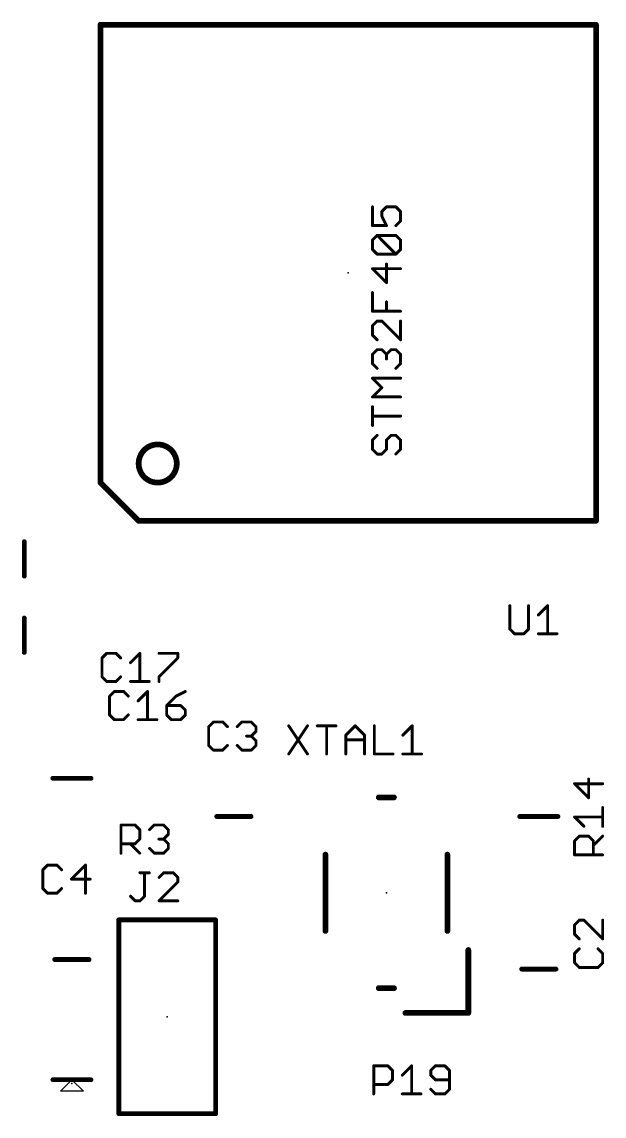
# Model space of a CAD drawing. Extents: x -0.01 to 3.1, y -0.02 to 3.54.
# Drawn here: x 0.785 to 1.386, y 1.718 to 2.847 of the extents above; entities that cross this region are included whole.
import ezdxf

# ---------------------------------------------------------------- set-up
doc = ezdxf.new("R2010")
doc.units = 0
for name, color, linetype in [('21', 253, 'CONTINUOUS'), ('23', 7, 'CONTINUOUS'), ('25', 253, 'CONTINUOUS')]:
    doc.layers.add(name, color=color, linetype=linetype)

msp = doc.modelspace()

# ---------------------------------------------------------------- linework, layer by layer
at = {"layer": '21'}
for p, q in [((0.824803, 1.744094), (0.836614, 1.755906)), ((0.836614, 1.755906), (0.848425, 1.744094)), ((0.848425, 1.744094), (0.824803, 1.744094))]:
    msp.add_line(p, q, dxfattribs=at)
for points, const_width in [([(0.866142, 2.844488), (1.377953, 2.844488)], 0.005906), ([(0.866142, 2.372047), (0.866142, 2.844488)], 0.005906), ([(1.377953, 2.844488), (1.377953, 2.332677)], 0.005906), ([(0.905512, 2.332677), (0.866142, 2.372047)], 0.005906), ([(1.377953, 2.332677), (0.905512, 2.332677)], 0.005906), ([(0.787402, 2.275591), (0.787402, 2.311024)], 0.005), ([(0.787402, 2.19685), (0.787402, 2.232283)], 0.005), ([(0.816929, 2.066929), (0.856299, 2.066929)], 0.005), ([(1.169291, 2.047244), (1.153543, 2.047244)], 0.005906), ([(1.021654, 2.027559), (0.98622, 2.027559)], 0.005), ([(1.338583, 2.027559), (1.299213, 2.027559)], 0.005), ([(1.098425, 1.909449), (1.098425, 1.988189)], 0.005906), ([(1.224409, 1.909449), (1.224409, 1.988189)], 0.005906), ([(0.885039, 1.920866), (0.985039, 1.920866)], 0.005), ([(0.885039, 1.720866), (0.885039, 1.920866)], 0.005), ([(0.985039, 1.920866), (0.985039, 1.720866)], 0.005), ([(1.246063, 1.824803), (1.246063, 1.889764)], 0.005906), ([(0.854331, 1.879921), (0.818898, 1.879921)], 0.005), ([(1.336614, 1.870079), (1.301181, 1.870079)], 0.005), ([(1.169291, 1.850394), (1.153543, 1.850394)], 0.005906), ([(1.181102, 1.824803), (1.246063, 1.824803)], 0.005906), ([(0.836614, 1.755906), (0.816929, 1.755906)], 0.004921), ([(0.856299, 1.755906), (0.836614, 1.755906)], 0.004921), ([(0.985039, 1.720866), (0.885039, 1.720866)], 0.005)]:
    msp.add_lwpolyline(points, dxfattribs=dict(at, const_width=const_width))
for points, const_width in [([(0.866142, 2.845965, 1), (0.866142, 2.843012)], 0.002953), ([(0.867618, 2.844488, 1), (0.864665, 2.844488)], 0.002953), ([(1.379429, 2.844488, 1), (1.376476, 2.844488)], 0.002953), ([(1.377953, 2.843012, 1), (1.377953, 2.845965)], 0.002953), ([(0.925197, 2.372047, 1), (0.925197, 2.411417, 1), (0.925197, 2.372047)], 0.005906), ([(0.867186, 2.373091, 1), (0.865098, 2.371003)], 0.002953), ([(0.864665, 2.372047, 1), (0.867618, 2.372047)], 0.002953), ([(0.905512, 2.334154, 1), (0.905512, 2.331201)], 0.002953), ([(0.904468, 2.331633, 1), (0.906556, 2.333721)], 0.002953), ([(1.376476, 2.332677, 1), (1.379429, 2.332677)], 0.002953), ([(1.377953, 2.331201, 1), (1.377953, 2.334154)], 0.002953), ([(0.788652, 2.311024, 1), (0.786152, 2.311024)], 0.0025), ([(0.786152, 2.275591, 1), (0.788652, 2.275591)], 0.0025), ([(0.788652, 2.232283, 1), (0.786152, 2.232283)], 0.0025), ([(0.786152, 2.19685, 1), (0.788652, 2.19685)], 0.0025), ([(0.816929, 2.068179, 1), (0.816929, 2.065679)], 0.0025), ([(0.856299, 2.065679, 1), (0.856299, 2.068179)], 0.0025), ([(1.153543, 2.04872, 1), (1.153543, 2.045768)], 0.002953), ([(1.169291, 2.045768, 1), (1.169291, 2.04872)], 0.002953), ([(0.98622, 2.028809, 1), (0.98622, 2.026309)], 0.0025), ([(1.021654, 2.026309, 1), (1.021654, 2.028809)], 0.0025), ([(1.299213, 2.028809, 1), (1.299213, 2.026309)], 0.0025), ([(1.338583, 2.026309, 1), (1.338583, 2.028809)], 0.0025), ([(1.099902, 1.988189, 1), (1.096949, 1.988189)], 0.002953), ([(1.225886, 1.988189, 1), (1.222933, 1.988189)], 0.002953), ([(0.885039, 1.922116, 1), (0.885039, 1.919616)], 0.0025), ([(0.886289, 1.920866, 1), (0.883789, 1.920866)], 0.0025), ([(0.986289, 1.920866, 1), (0.983789, 1.920866)], 0.0025), ([(0.985039, 1.919616, 1), (0.985039, 1.922116)], 0.0025), ([(1.096949, 1.909449, 1), (1.099902, 1.909449)], 0.002953), ([(1.222933, 1.909449, 1), (1.225886, 1.909449)], 0.002953), ([(1.247539, 1.889764, 1), (1.244587, 1.889764)], 0.002953), ([(0.818898, 1.881171, 1), (0.818898, 1.878671)], 0.0025), ([(0.854331, 1.878671, 1), (0.854331, 1.881171)], 0.0025), ([(1.301181, 1.871329, 1), (1.301181, 1.868829)], 0.0025), ([(1.336614, 1.868829, 1), (1.336614, 1.871329)], 0.0025), ([(1.153543, 1.85187, 1), (1.153543, 1.848917)], 0.002953), ([(1.169291, 1.848917, 1), (1.169291, 1.85187)], 0.002953), ([(1.181102, 1.82628, 1), (1.181102, 1.823327)], 0.002953), ([(1.244587, 1.824803, 1), (1.247539, 1.824803)], 0.002953), ([(1.246063, 1.823327, 1), (1.246063, 1.82628)], 0.002953), ([(0.816929, 1.757136, 1), (0.816929, 1.754675)], 0.002461), ([(0.836614, 1.757136, 1), (0.836614, 1.754675)], 0.002461), ([(0.836614, 1.754675, 1), (0.836614, 1.757136)], 0.002461), ([(0.856299, 1.754675, 1), (0.856299, 1.757136)], 0.002461), ([(0.885039, 1.722116, 1), (0.885039, 1.719616)], 0.0025), ([(0.883789, 1.720866, 1), (0.886289, 1.720866)], 0.0025), ([(0.983789, 1.720866, 1), (0.986289, 1.720866)], 0.0025), ([(0.985039, 1.719616, 1), (0.985039, 1.722116)], 0.0025)]:
    msp.add_lwpolyline(points, format="xyb", dxfattribs=dict(at, const_width=const_width))
at = {"layer": '23'}
for p in [(1.122047, 2.588583), (0.787402, 2.293307), (0.787402, 2.214567), (0.836614, 2.066929), (1.003937, 2.027559), (1.318898, 2.027559), (1.161417, 1.948819), (0.836614, 1.879921), (1.318898, 1.870079), (0.935039, 1.820866), (0.836614, 1.751969)]:
    msp.add_point(p, dxfattribs=at)
at = {"layer": '25', "const_width": 0.003}
for points in [[(1.147034, 2.656571), (1.147034, 2.637221)], [(1.156709, 2.651734), (1.161547, 2.656571)], [(1.161547, 2.656571), (1.171222, 2.656571)], [(1.171222, 2.656571), (1.176059, 2.651734)], [(1.156709, 2.646896), (1.156709, 2.651734)], [(1.161547, 2.637221), (1.156709, 2.646896)], [(1.176059, 2.642059), (1.171222, 2.637221)], [(1.176059, 2.651734), (1.176059, 2.642059)], [(1.147034, 2.637221), (1.161547, 2.637221)], [(1.147034, 2.622269), (1.151872, 2.627106)], [(1.147034, 2.612594), (1.147034, 2.622269)], [(1.151872, 2.627106), (1.171222, 2.627106)], [(1.171222, 2.607756), (1.151872, 2.627106)], [(1.171222, 2.627106), (1.176059, 2.622269)], [(1.176059, 2.622269), (1.176059, 2.612594)], [(1.151872, 2.607756), (1.147034, 2.612594)], [(1.171222, 2.607756), (1.151872, 2.607756)], [(1.176059, 2.612594), (1.171222, 2.607756)], [(1.161547, 2.578291), (1.161547, 2.597641)], [(1.176059, 2.592803), (1.147034, 2.592803)], [(1.147034, 2.592803), (1.161547, 2.578291)], [(1.147034, 2.548826), (1.147034, 2.568176)], [(1.161547, 2.548826), (1.161547, 2.558501)], [(1.176059, 2.548826), (1.147034, 2.548826)], [(1.151872, 2.538711), (1.147034, 2.533873)], [(1.147034, 2.533873), (1.147034, 2.524198)], [(1.156709, 2.538711), (1.151872, 2.538711)], [(1.176059, 2.519361), (1.156709, 2.538711)], [(1.176059, 2.538711), (1.176059, 2.519361)], [(1.147034, 2.524198), (1.151872, 2.519361)], [(1.147034, 2.504408), (1.151872, 2.509245)], [(1.151872, 2.509245), (1.156709, 2.509245)], [(1.156709, 2.509245), (1.161547, 2.504408)], [(1.161547, 2.504408), (1.166384, 2.509245)], [(1.166384, 2.509245), (1.171222, 2.509245)], [(1.171222, 2.509245), (1.176059, 2.504408)], [(1.147034, 2.494733), (1.147034, 2.504408)], [(1.151872, 2.489896), (1.147034, 2.494733)], [(1.161547, 2.504408), (1.161547, 2.49957)], [(1.176059, 2.494733), (1.171222, 2.489896)], [(1.176059, 2.504408), (1.176059, 2.494733)], [(1.156709, 2.470105), (1.147034, 2.47978)], [(1.147034, 2.47978), (1.176059, 2.47978)], [(1.147034, 2.46043), (1.156709, 2.470105)], [(1.176059, 2.46043), (1.147034, 2.46043)], [(1.147034, 2.430965), (1.147034, 2.450315)], [(1.176059, 2.44064), (1.147034, 2.44064)], [(1.151872, 2.42085), (1.147034, 2.416012)], [(1.147034, 2.416012), (1.147034, 2.406337)], [(1.161547, 2.416012), (1.166384, 2.42085)], [(1.161547, 2.406337), (1.161547, 2.416012)], [(1.166384, 2.42085), (1.171222, 2.42085)], [(1.171222, 2.42085), (1.176059, 2.416012)], [(1.176059, 2.416012), (1.176059, 2.406337)], [(1.147034, 2.406337), (1.151872, 2.4015)], [(1.156709, 2.4015), (1.161547, 2.406337)], [(1.176059, 2.406337), (1.171222, 2.4015)], [(1.151872, 2.4015), (1.156709, 2.4015)], [(1.288902, 2.245092), (1.288902, 2.220904)], [(1.308251, 2.220904), (1.308251, 2.245092)], [(1.318367, 2.235417), (1.328042, 2.245092)], [(1.328042, 2.245092), (1.328042, 2.216067)], [(1.288902, 2.220904), (1.293739, 2.216067)], [(1.293739, 2.216067), (1.303414, 2.216067)], [(1.303414, 2.216067), (1.308251, 2.220904)], [(1.318367, 2.216067), (1.337717, 2.216067)], [(0.872479, 2.195879), (0.867642, 2.191042)], [(0.867642, 2.191042), (0.867642, 2.171692)], [(0.882154, 2.195879), (0.872479, 2.195879)], [(0.886992, 2.191042), (0.882154, 2.195879)], [(0.897107, 2.186204), (0.906782, 2.195879)], [(0.906782, 2.195879), (0.906782, 2.166854)], [(0.926572, 2.195879), (0.945922, 2.195879)], [(0.945922, 2.191042), (0.926572, 2.171692)], [(0.945922, 2.195879), (0.945922, 2.191042)], [(0.867642, 2.171692), (0.872479, 2.166854)], [(0.872479, 2.166854), (0.882154, 2.166854)], [(0.882154, 2.166854), (0.886992, 2.171692)], [(0.897107, 2.166854), (0.916457, 2.166854)], [(0.926572, 2.171692), (0.926572, 2.166854)], [(0.880353, 2.156509), (0.875516, 2.151672)], [(0.890028, 2.156509), (0.880353, 2.156509)], [(0.894866, 2.151672), (0.890028, 2.156509)], [(0.904981, 2.146834), (0.914656, 2.156509)], [(0.914656, 2.156509), (0.914656, 2.127484)], [(0.953796, 2.156509), (0.944121, 2.151672)], [(0.875516, 2.151672), (0.875516, 2.132322)], [(0.944121, 2.151672), (0.934446, 2.141997)], [(0.934446, 2.141997), (0.934446, 2.132322)], [(0.948958, 2.141997), (0.934446, 2.141997)], [(0.953796, 2.137159), (0.948958, 2.141997)], [(0.953796, 2.132322), (0.953796, 2.137159)], [(0.875516, 2.132322), (0.880353, 2.127484)], [(0.880353, 2.127484), (0.890028, 2.127484)], [(0.890028, 2.127484), (0.894866, 2.132322)], [(0.904981, 2.127484), (0.924331, 2.127484)], [(0.934446, 2.132322), (0.939283, 2.127484)], [(0.939283, 2.127484), (0.948958, 2.127484)], [(0.948958, 2.127484), (0.953796, 2.132322)], [(0.982715, 2.125013), (0.977878, 2.120175)], [(0.99239, 2.125013), (0.982715, 2.125013)], [(0.997228, 2.120175), (0.99239, 2.125013)], [(1.007343, 2.120175), (1.01218, 2.125013)], [(1.01218, 2.125013), (1.021855, 2.125013)], [(1.021855, 2.125013), (1.026693, 2.120175)], [(0.977878, 2.120175), (0.977878, 2.100826)], [(1.021855, 2.1105), (1.017018, 2.1105)], [(1.026693, 2.115338), (1.021855, 2.1105)], [(1.021855, 2.1105), (1.026693, 2.105663)], [(1.026693, 2.120175), (1.026693, 2.115338)], [(1.060555, 2.121076), (1.079905, 2.092051)], [(1.079905, 2.121076), (1.060555, 2.092051)], [(1.09002, 2.121076), (1.10937, 2.121076)], [(1.099695, 2.092051), (1.099695, 2.121076)], [(1.119485, 2.111401), (1.12916, 2.121076)], [(1.119485, 2.092051), (1.119485, 2.111401)], [(1.12916, 2.121076), (1.138835, 2.111401)], [(1.138835, 2.111401), (1.138835, 2.092051)], [(1.148951, 2.121076), (1.148951, 2.092051)], [(1.178416, 2.111401), (1.188091, 2.121076)], [(1.188091, 2.121076), (1.188091, 2.092051)], [(0.977878, 2.100826), (0.982715, 2.095988)], [(0.99239, 2.095988), (0.997228, 2.100826)], [(1.01218, 2.095988), (1.007343, 2.100826)], [(1.026693, 2.100826), (1.021855, 2.095988)], [(1.026693, 2.105663), (1.026693, 2.100826)], [(1.119485, 2.106563), (1.138835, 2.106563)], [(0.982715, 2.095988), (0.99239, 2.095988)], [(1.021855, 2.095988), (1.01218, 2.095988)], [(1.148951, 2.092051), (1.1683, 2.092051)], [(1.178416, 2.092051), (1.197766, 2.092051)], [(1.370318, 2.046838), (1.370318, 2.066188)], [(1.384831, 2.06135), (1.355806, 2.06135)], [(1.355806, 2.06135), (1.370318, 2.046838)], [(1.384831, 2.017373), (1.384831, 2.036723)], [(1.365481, 2.017373), (1.355806, 2.027048)], [(1.355806, 2.027048), (1.384831, 2.027048)], [(0.887327, 1.989689), (0.887327, 2.018714)], [(0.887327, 2.018714), (0.901839, 2.018714)], [(0.901839, 2.018714), (0.906677, 2.013876)], [(0.906677, 2.013876), (0.906677, 2.004201)], [(0.916792, 2.013876), (0.921629, 2.018714)], [(0.921629, 2.018714), (0.931304, 2.018714)], [(0.931304, 2.018714), (0.936142, 2.013876)], [(0.936142, 2.009039), (0.931304, 2.004201)], [(0.936142, 2.013876), (0.936142, 2.009039)], [(0.901839, 1.999364), (0.887327, 1.999364)], [(0.897002, 1.999364), (0.906677, 1.989689)], [(0.906677, 2.004201), (0.901839, 1.999364)], [(0.931304, 2.004201), (0.926467, 2.004201)], [(0.931304, 2.004201), (0.936142, 1.999364)], [(0.936142, 1.999364), (0.936142, 1.994526)], [(1.355806, 2.00242), (1.360643, 2.007257)], [(1.355806, 1.987908), (1.355806, 2.00242)], [(1.360643, 2.007257), (1.370318, 2.007257)], [(1.370318, 2.007257), (1.375156, 2.00242)], [(1.375156, 1.997582), (1.384831, 2.007257)], [(1.375156, 2.00242), (1.375156, 1.987908)], [(0.921629, 1.989689), (0.916792, 1.994526)], [(0.931304, 1.989689), (0.921629, 1.989689)], [(0.936142, 1.994526), (0.931304, 1.989689)], [(1.384831, 1.987908), (1.355806, 1.987908)], [(0.811455, 1.977375), (0.806618, 1.972538)], [(0.82113, 1.977375), (0.811455, 1.977375)], [(0.825968, 1.972538), (0.82113, 1.977375)], [(0.850596, 1.977375), (0.836083, 1.962863)], [(0.850596, 1.94835), (0.850596, 1.977375)], [(0.806618, 1.972538), (0.806618, 1.953188)], [(0.906844, 1.969501), (0.916519, 1.969501)], [(0.911682, 1.945314), (0.911682, 1.969501)], [(0.931472, 1.969501), (0.926634, 1.964664)], [(0.941147, 1.969501), (0.931472, 1.969501)], [(0.945984, 1.964664), (0.941147, 1.969501)], [(0.945984, 1.959826), (0.945984, 1.964664)], [(0.806618, 1.953188), (0.811455, 1.94835)], [(0.82113, 1.94835), (0.825968, 1.953188)], [(0.836083, 1.962863), (0.855433, 1.962863)], [(0.926634, 1.940476), (0.945984, 1.959826)], [(0.811455, 1.94835), (0.82113, 1.94835)], [(0.897169, 1.945314), (0.902007, 1.940476)], [(0.906844, 1.940476), (0.911682, 1.945314)], [(0.902007, 1.940476), (0.906844, 1.940476)], [(0.945984, 1.940476), (0.926634, 1.940476)], [(1.360643, 1.920518), (1.355806, 1.915681)], [(1.365481, 1.920518), (1.360643, 1.920518)], [(1.384831, 1.901169), (1.365481, 1.920518)], [(1.384831, 1.920518), (1.384831, 1.901169)], [(1.355806, 1.915681), (1.355806, 1.906006)], [(1.355806, 1.906006), (1.360643, 1.901169)], [(1.360643, 1.891053), (1.355806, 1.886216)], [(1.355806, 1.886216), (1.355806, 1.876541)], [(1.384831, 1.886216), (1.379993, 1.891053)], [(1.384831, 1.876541), (1.384831, 1.886216)], [(1.355806, 1.876541), (1.360643, 1.871703)], [(1.379993, 1.871703), (1.384831, 1.876541)], [(1.360643, 1.871703), (1.379993, 1.871703)], [(1.14835, 1.741264), (1.14835, 1.770289)], [(1.14835, 1.770289), (1.162863, 1.770289)], [(1.162863, 1.770289), (1.1677, 1.765451)], [(1.1677, 1.765451), (1.1677, 1.755776)], [(1.177816, 1.760614), (1.18749, 1.770289)], [(1.18749, 1.770289), (1.18749, 1.741264)], [(1.212118, 1.770289), (1.207281, 1.765451)], [(1.207281, 1.765451), (1.207281, 1.760614)], [(1.207281, 1.760614), (1.212118, 1.755776)], [(1.221793, 1.770289), (1.212118, 1.770289)], [(1.226631, 1.765451), (1.221793, 1.770289)], [(1.226631, 1.746101), (1.226631, 1.765451)], [(1.162863, 1.750939), (1.14835, 1.750939)], [(1.1677, 1.755776), (1.162863, 1.750939)], [(1.212118, 1.755776), (1.226631, 1.755776)], [(1.177816, 1.741264), (1.197165, 1.741264)], [(1.207281, 1.746101), (1.212118, 1.741264)], [(1.212118, 1.741264), (1.221793, 1.741264)], [(1.221793, 1.741264), (1.226631, 1.746101)]]:
    msp.add_lwpolyline(points, dxfattribs=at)
at = {"layer": '25', "const_width": 0.0015}
for points in [[(1.147784, 2.656571, 1), (1.146284, 2.656571)], [(1.161547, 2.657321, 1), (1.161547, 2.655821)], [(1.162077, 2.656041, 1), (1.161016, 2.657102)], [(1.171752, 2.657102, 1), (1.170691, 2.656041)], [(1.171222, 2.655821, 1), (1.171222, 2.657321)], [(1.157459, 2.651734, 1), (1.155959, 2.651734)], [(1.156179, 2.652264, 1), (1.15724, 2.651203)], [(1.15738, 2.647232, 1), (1.156038, 2.646561)], [(1.155959, 2.646896, 1), (1.157459, 2.646896)], [(1.176809, 2.651734, 1), (1.175309, 2.651734)], [(1.175309, 2.642059, 1), (1.176809, 2.642059)], [(1.175529, 2.651203, 1), (1.176589, 2.652264)], [(1.176589, 2.641528, 1), (1.175529, 2.642589)], [(1.147034, 2.637971, 1), (1.147034, 2.636471)], [(1.146284, 2.637221, 1), (1.147784, 2.637221)], [(1.160876, 2.636886, 1), (1.162218, 2.637557)], [(1.161547, 2.636471, 1), (1.161547, 2.637971)], [(1.170691, 2.637752, 1), (1.171752, 2.636691)], [(1.147784, 2.622269, 1), (1.146284, 2.622269)], [(1.146504, 2.622799, 1), (1.147565, 2.621738)], [(1.151872, 2.627856, 1), (1.151872, 2.626356)], [(1.152402, 2.627636, 1), (1.151341, 2.626576)], [(1.152402, 2.626576, 1), (1.151341, 2.627636)], [(1.171752, 2.627636, 1), (1.170691, 2.626576)], [(1.171222, 2.626356, 1), (1.171222, 2.627856)], [(1.176809, 2.622269, 1), (1.175309, 2.622269)], [(1.175529, 2.621738, 1), (1.176589, 2.622799)], [(1.147565, 2.613124, 1), (1.146504, 2.612063)], [(1.146284, 2.612594, 1), (1.147784, 2.612594)], [(1.151872, 2.608506, 1), (1.151872, 2.607006)], [(1.151341, 2.607226, 1), (1.152402, 2.608287)], [(1.170691, 2.608287, 1), (1.171752, 2.607226)], [(1.170691, 2.607226, 1), (1.171752, 2.608287)], [(1.171222, 2.607006, 1), (1.171222, 2.608506)], [(1.175309, 2.612594, 1), (1.176809, 2.612594)], [(1.176589, 2.612063, 1), (1.175529, 2.613124)], [(1.162297, 2.597641, 1), (1.160797, 2.597641)], [(1.147565, 2.593334, 1), (1.146504, 2.592273)], [(1.147034, 2.593553, 1), (1.147034, 2.592053)], [(1.176059, 2.592053, 1), (1.176059, 2.593553)], [(1.160797, 2.578291, 1), (1.162297, 2.578291)], [(1.161016, 2.577761, 1), (1.162077, 2.578821)], [(1.147784, 2.568176, 1), (1.146284, 2.568176)], [(1.162297, 2.558501, 1), (1.160797, 2.558501)], [(1.147034, 2.549576, 1), (1.147034, 2.548076)], [(1.146284, 2.548826, 1), (1.147784, 2.548826)], [(1.160797, 2.548826, 1), (1.162297, 2.548826)], [(1.176059, 2.548076, 1), (1.176059, 2.549576)], [(1.147784, 2.533873, 1), (1.146284, 2.533873)], [(1.146504, 2.534403, 1), (1.147565, 2.533343)], [(1.151872, 2.539461, 1), (1.151872, 2.537961)], [(1.152402, 2.53818, 1), (1.151341, 2.539241)], [(1.15724, 2.539241, 1), (1.156179, 2.53818)], [(1.156709, 2.537961, 1), (1.156709, 2.539461)], [(1.176809, 2.538711, 1), (1.175309, 2.538711)], [(1.146284, 2.524198, 1), (1.147784, 2.524198)], [(1.147565, 2.524728, 1), (1.146504, 2.523668)], [(1.151341, 2.51883, 1), (1.152402, 2.519891)], [(1.175309, 2.519361, 1), (1.176809, 2.519361)], [(1.175529, 2.51883, 1), (1.176589, 2.519891)], [(1.151872, 2.509995, 1), (1.151872, 2.508495)], [(1.152402, 2.508715, 1), (1.151341, 2.509776)], [(1.15724, 2.509776, 1), (1.156179, 2.508715)], [(1.156709, 2.508495, 1), (1.156709, 2.509995)], [(1.166384, 2.509995, 1), (1.166384, 2.508495)], [(1.166915, 2.508715, 1), (1.165854, 2.509776)], [(1.171752, 2.509776, 1), (1.170691, 2.508715)], [(1.171222, 2.508495, 1), (1.171222, 2.509995)], [(1.147784, 2.504408, 1), (1.146284, 2.504408)], [(1.146284, 2.494733, 1), (1.147784, 2.494733)], [(1.146504, 2.504938, 1), (1.147565, 2.503878)], [(1.147565, 2.495263, 1), (1.146504, 2.494203)], [(1.162297, 2.504408, 1), (1.160797, 2.504408)], [(1.161016, 2.504938, 1), (1.162077, 2.503878)], [(1.160797, 2.49957, 1), (1.162297, 2.49957)], [(1.161016, 2.503878, 1), (1.162077, 2.504938)], [(1.176809, 2.504408, 1), (1.175309, 2.504408)], [(1.175309, 2.494733, 1), (1.176809, 2.494733)], [(1.175529, 2.503878, 1), (1.176589, 2.504938)], [(1.176589, 2.494203, 1), (1.175529, 2.495263)], [(1.151341, 2.489365, 1), (1.152402, 2.490426)], [(1.170691, 2.490426, 1), (1.171752, 2.489365)], [(1.147034, 2.48053, 1), (1.147034, 2.47903)], [(1.147565, 2.48031, 1), (1.146504, 2.47925)], [(1.176059, 2.47903, 1), (1.176059, 2.48053)], [(1.147034, 2.46118, 1), (1.147034, 2.45968)], [(1.146504, 2.460961, 1), (1.147565, 2.4599)], [(1.15724, 2.469575, 1), (1.156179, 2.470636)], [(1.156179, 2.469575, 1), (1.15724, 2.470636)], [(1.176059, 2.45968, 1), (1.176059, 2.46118)], [(1.147784, 2.450315, 1), (1.146284, 2.450315)], [(1.147034, 2.44139, 1), (1.147034, 2.43989)], [(1.176059, 2.43989, 1), (1.176059, 2.44139)], [(1.146284, 2.430965, 1), (1.147784, 2.430965)], [(1.147784, 2.416012, 1), (1.146284, 2.416012)], [(1.146504, 2.416543, 1), (1.147565, 2.415482)], [(1.152402, 2.420319, 1), (1.151341, 2.42138)], [(1.161016, 2.416543, 1), (1.162077, 2.415482)], [(1.162297, 2.416012, 1), (1.160797, 2.416012)], [(1.166384, 2.4216, 1), (1.166384, 2.4201)], [(1.166915, 2.420319, 1), (1.165854, 2.42138)], [(1.171752, 2.42138, 1), (1.170691, 2.420319)], [(1.171222, 2.4201, 1), (1.171222, 2.4216)], [(1.176809, 2.416012, 1), (1.175309, 2.416012)], [(1.175529, 2.415482, 1), (1.176589, 2.416543)], [(1.147565, 2.406868, 1), (1.146504, 2.405807)], [(1.146284, 2.406337, 1), (1.147784, 2.406337)], [(1.160797, 2.406337, 1), (1.162297, 2.406337)], [(1.162077, 2.405807, 1), (1.161016, 2.406868)], [(1.175309, 2.406337, 1), (1.176809, 2.406337)], [(1.176589, 2.405807, 1), (1.175529, 2.406868)], [(1.151872, 2.40225, 1), (1.151872, 2.40075)], [(1.151341, 2.40097, 1), (1.152402, 2.40203)], [(1.156179, 2.40203, 1), (1.15724, 2.40097)], [(1.156709, 2.40075, 1), (1.156709, 2.40225)], [(1.170691, 2.40203, 1), (1.171752, 2.40097)], [(1.289652, 2.245092, 1), (1.288152, 2.245092)], [(1.309001, 2.245092, 1), (1.307501, 2.245092)], [(1.317836, 2.235947, 1), (1.318897, 2.234886)], [(1.328792, 2.245092, 1), (1.327292, 2.245092)], [(1.328572, 2.244561, 1), (1.327511, 2.245622)], [(1.289432, 2.221435, 1), (1.288371, 2.220374)], [(1.288152, 2.220904, 1), (1.289652, 2.220904)], [(1.293739, 2.216817, 1), (1.293739, 2.215317)], [(1.293209, 2.215537, 1), (1.294269, 2.216597)], [(1.302884, 2.216597, 1), (1.303944, 2.215537)], [(1.303414, 2.215317, 1), (1.303414, 2.216817)], [(1.307501, 2.220904, 1), (1.309001, 2.220904)], [(1.308782, 2.220374, 1), (1.307721, 2.221435)], [(1.318367, 2.216817, 1), (1.318367, 2.215317)], [(1.327292, 2.216067, 1), (1.328792, 2.216067)], [(1.337717, 2.215317, 1), (1.337717, 2.216817)], [(0.867111, 2.191572, 1), (0.868172, 2.190511)], [(0.868392, 2.191042, 1), (0.866892, 2.191042)], [(0.872479, 2.196629, 1), (0.872479, 2.195129)], [(0.873009, 2.195349, 1), (0.871949, 2.196409)], [(0.882684, 2.196409, 1), (0.881624, 2.195349)], [(0.882154, 2.195129, 1), (0.882154, 2.196629)], [(0.886461, 2.190511, 1), (0.887522, 2.191572)], [(0.907532, 2.195879, 1), (0.906032, 2.195879)], [(0.907312, 2.195349, 1), (0.906251, 2.196409)], [(0.926572, 2.196629, 1), (0.926572, 2.195129)], [(0.946672, 2.195879, 1), (0.945172, 2.195879)], [(0.945172, 2.191042, 1), (0.946672, 2.191042)], [(0.946452, 2.190511, 1), (0.945392, 2.191572)], [(0.945922, 2.195129, 1), (0.945922, 2.196629)], [(0.896577, 2.186734, 1), (0.897637, 2.185674)], [(0.868172, 2.172222, 1), (0.867111, 2.171161)], [(0.866892, 2.171692, 1), (0.868392, 2.171692)], [(0.872479, 2.167604, 1), (0.872479, 2.166104)], [(0.871949, 2.166324, 1), (0.873009, 2.167385)], [(0.881624, 2.167385, 1), (0.882684, 2.166324)], [(0.882154, 2.166104, 1), (0.882154, 2.167604)], [(0.887522, 2.171161, 1), (0.886461, 2.172222)], [(0.897107, 2.167604, 1), (0.897107, 2.166104)], [(0.916457, 2.166104, 1), (0.916457, 2.167604)], [(0.927322, 2.171692, 1), (0.925822, 2.171692)], [(0.926042, 2.172222, 1), (0.927102, 2.171161)], [(0.880353, 2.157259, 1), (0.880353, 2.155759)], [(0.880883, 2.155979, 1), (0.879823, 2.157039)], [(0.890558, 2.157039, 1), (0.889498, 2.155979)], [(0.890028, 2.155759, 1), (0.890028, 2.157259)], [(0.906032, 2.166854, 1), (0.907532, 2.166854)], [(0.915406, 2.156509, 1), (0.913906, 2.156509)], [(0.915186, 2.155979, 1), (0.914125, 2.157039)], [(0.925822, 2.166854, 1), (0.927322, 2.166854)], [(0.954131, 2.155838, 1), (0.95346, 2.15718)], [(0.874985, 2.152202, 1), (0.876046, 2.151141)], [(0.876266, 2.151672, 1), (0.874766, 2.151672)], [(0.894335, 2.151141, 1), (0.895396, 2.152202)], [(0.904451, 2.147364, 1), (0.905511, 2.146304)], [(0.943786, 2.152342, 1), (0.944456, 2.151001)], [(0.944651, 2.151141, 1), (0.943591, 2.152202)], [(0.935196, 2.141997, 1), (0.933696, 2.141997)], [(0.934446, 2.142747, 1), (0.934446, 2.141247)], [(0.933916, 2.142527, 1), (0.934976, 2.141466)], [(0.949489, 2.142527, 1), (0.948428, 2.141466)], [(0.948958, 2.141247, 1), (0.948958, 2.142747)], [(0.954546, 2.137159, 1), (0.953046, 2.137159)], [(0.953266, 2.136629, 1), (0.954326, 2.137689)], [(0.876046, 2.132852, 1), (0.874985, 2.131791)], [(0.874766, 2.132322, 1), (0.876266, 2.132322)], [(0.880353, 2.128234, 1), (0.880353, 2.126734)], [(0.879823, 2.126954, 1), (0.880883, 2.128015)], [(0.889498, 2.128015, 1), (0.890558, 2.126954)], [(0.890028, 2.126734, 1), (0.890028, 2.128234)], [(0.895396, 2.131791, 1), (0.894335, 2.132852)], [(0.904981, 2.128234, 1), (0.904981, 2.126734)], [(0.913906, 2.127484, 1), (0.915406, 2.127484)], [(0.924331, 2.126734, 1), (0.924331, 2.128234)], [(0.934976, 2.132852, 1), (0.933916, 2.131791)], [(0.933696, 2.132322, 1), (0.935196, 2.132322)], [(0.939283, 2.128234, 1), (0.939283, 2.126734)], [(0.938753, 2.126954, 1), (0.939814, 2.128015)], [(0.948428, 2.128015, 1), (0.949489, 2.126954)], [(0.948958, 2.126734, 1), (0.948958, 2.128234)], [(0.953046, 2.132322, 1), (0.954546, 2.132322)], [(0.954326, 2.131791, 1), (0.953266, 2.132852)], [(0.982715, 2.125763, 1), (0.982715, 2.124263)], [(0.983246, 2.124483, 1), (0.982185, 2.125543)], [(0.992921, 2.125543, 1), (0.99186, 2.124483)], [(0.99239, 2.124263, 1), (0.99239, 2.125763)], [(1.01218, 2.125763, 1), (1.01218, 2.124263)], [(1.012711, 2.124483, 1), (1.01165, 2.125543)], [(1.022386, 2.125543, 1), (1.021325, 2.124483)], [(1.021855, 2.124263, 1), (1.021855, 2.125763)], [(0.978628, 2.120175, 1), (0.977128, 2.120175)], [(0.977348, 2.120706, 1), (0.978408, 2.119645)], [(0.996697, 2.119645, 1), (0.997758, 2.120706)], [(1.006813, 2.120706, 1), (1.007873, 2.119645)], [(1.017018, 2.11125, 1), (1.017018, 2.10975)], [(1.022386, 2.111031, 1), (1.021325, 2.10997)], [(1.021325, 2.111031, 1), (1.022386, 2.10997)], [(1.021855, 2.10975, 1), (1.021855, 2.11125)], [(1.027443, 2.120175, 1), (1.025943, 2.120175)], [(1.025943, 2.115338, 1), (1.027443, 2.115338)], [(1.026163, 2.119645, 1), (1.027223, 2.120706)], [(1.027223, 2.114808, 1), (1.026163, 2.115868)], [(1.061179, 2.121492, 1), (1.059931, 2.12066)], [(1.080529, 2.12066, 1), (1.079281, 2.121492)], [(1.09002, 2.121826, 1), (1.09002, 2.120326)], [(1.100445, 2.121076, 1), (1.098945, 2.121076)], [(1.10937, 2.120326, 1), (1.10937, 2.121826)], [(1.120235, 2.111401, 1), (1.118735, 2.111401)], [(1.118955, 2.111931, 1), (1.120016, 2.110871)], [(1.129691, 2.121606, 1), (1.12863, 2.120546)], [(1.129691, 2.120546, 1), (1.12863, 2.121606)], [(1.139585, 2.111401, 1), (1.138085, 2.111401)], [(1.138305, 2.110871, 1), (1.139366, 2.111931)], [(1.149701, 2.121076, 1), (1.148201, 2.121076)], [(1.177886, 2.111931, 1), (1.178946, 2.110871)], [(1.188841, 2.121076, 1), (1.187341, 2.121076)], [(1.188621, 2.120546, 1), (1.18756, 2.121606)], [(0.978408, 2.101356, 1), (0.977348, 2.100295)], [(0.977128, 2.100826, 1), (0.978628, 2.100826)], [(0.997758, 2.100295, 1), (0.996697, 2.101356)], [(1.007873, 2.101356, 1), (1.006813, 2.100295)], [(1.027443, 2.105663, 1), (1.025943, 2.105663)], [(1.025943, 2.100826, 1), (1.027443, 2.100826)], [(1.026163, 2.105133, 1), (1.027223, 2.106193)], [(1.027223, 2.100295, 1), (1.026163, 2.101356)], [(1.119485, 2.107313, 1), (1.119485, 2.105813)], [(1.138835, 2.105813, 1), (1.138835, 2.107313)], [(0.982715, 2.096738, 1), (0.982715, 2.095238)], [(0.982185, 2.095458, 1), (0.983246, 2.096519)], [(0.99186, 2.096519, 1), (0.992921, 2.095458)], [(0.99239, 2.095238, 1), (0.99239, 2.096738)], [(1.01218, 2.096738, 1), (1.01218, 2.095238)], [(1.01165, 2.095458, 1), (1.012711, 2.096519)], [(1.021325, 2.096519, 1), (1.022386, 2.095458)], [(1.021855, 2.095238, 1), (1.021855, 2.096738)], [(1.059931, 2.092467, 1), (1.061179, 2.091635)], [(1.079281, 2.091635, 1), (1.080529, 2.092467)], [(1.098945, 2.092051, 1), (1.100445, 2.092051)], [(1.118735, 2.092051, 1), (1.120235, 2.092051)], [(1.138085, 2.092051, 1), (1.139585, 2.092051)], [(1.148951, 2.092801, 1), (1.148951, 2.091301)], [(1.148201, 2.092051, 1), (1.149701, 2.092051)], [(1.1683, 2.091301, 1), (1.1683, 2.092801)], [(1.178416, 2.092801, 1), (1.178416, 2.091301)], [(1.187341, 2.092051, 1), (1.188841, 2.092051)], [(1.197766, 2.091301, 1), (1.197766, 2.092801)], [(1.371068, 2.066188, 1), (1.369568, 2.066188)], [(1.355806, 2.0621, 1), (1.355806, 2.0606)], [(1.356336, 2.061881, 1), (1.355276, 2.06082)], [(1.384831, 2.0606, 1), (1.384831, 2.0621)], [(1.369568, 2.046838, 1), (1.371068, 2.046838)], [(1.369788, 2.046308, 1), (1.370849, 2.047368)], [(1.385581, 2.036723, 1), (1.384081, 2.036723)], [(1.355806, 2.027798, 1), (1.355806, 2.026298)], [(1.356336, 2.027578, 1), (1.355276, 2.026517)], [(1.384831, 2.026298, 1), (1.384831, 2.027798)], [(0.888077, 2.018714, 1), (0.886577, 2.018714)], [(0.887327, 2.019464, 1), (0.887327, 2.017964)], [(0.902369, 2.019244, 1), (0.901309, 2.018183)], [(0.901839, 2.017964, 1), (0.901839, 2.019464)], [(0.907427, 2.013876, 1), (0.905927, 2.013876)], [(0.906146, 2.013346, 1), (0.907207, 2.014407)], [(0.916262, 2.014407, 1), (0.917322, 2.013346)], [(0.921629, 2.019464, 1), (0.921629, 2.017964)], [(0.92216, 2.018183, 1), (0.921099, 2.019244)], [(0.931835, 2.019244, 1), (0.930774, 2.018183)], [(0.931304, 2.017964, 1), (0.931304, 2.019464)], [(0.936892, 2.013876, 1), (0.935392, 2.013876)], [(0.935392, 2.009039, 1), (0.936892, 2.009039)], [(0.935611, 2.013346, 1), (0.936672, 2.014407)], [(0.936672, 2.008508, 1), (0.935611, 2.009569)], [(1.364951, 2.016842, 1), (1.366011, 2.017903)], [(1.384081, 2.017373, 1), (1.385581, 2.017373)], [(0.887327, 2.000114, 1), (0.887327, 1.998614)], [(0.897532, 1.999894, 1), (0.896471, 1.998833)], [(0.901309, 1.999894, 1), (0.902369, 1.998833)], [(0.901839, 1.998614, 1), (0.901839, 2.000114)], [(0.905927, 2.004201, 1), (0.907427, 2.004201)], [(0.907207, 2.003671, 1), (0.906146, 2.004732)], [(0.926467, 2.004951, 1), (0.926467, 2.003451)], [(0.931835, 2.004732, 1), (0.930774, 2.003671)], [(0.930774, 2.004732, 1), (0.931835, 2.003671)], [(0.931304, 2.003451, 1), (0.931304, 2.004951)], [(0.936892, 1.999364, 1), (0.935392, 1.999364)], [(0.935611, 1.998833, 1), (0.936672, 1.999894)], [(1.356556, 2.00242, 1), (1.355056, 2.00242)], [(1.355276, 2.00295, 1), (1.356336, 2.00189)], [(1.360643, 2.008007, 1), (1.360643, 2.006507)], [(1.361174, 2.006727, 1), (1.360113, 2.007788)], [(1.370849, 2.007788, 1), (1.369788, 2.006727)], [(1.370318, 2.006507, 1), (1.370318, 2.008007)], [(1.375906, 2.00242, 1), (1.374406, 2.00242)], [(1.374626, 1.998113, 1), (1.375686, 1.997052)], [(1.374626, 2.00189, 1), (1.375686, 2.00295)], [(1.385361, 2.006727, 1), (1.3843, 2.007788)], [(0.886577, 1.989689, 1), (0.888077, 1.989689)], [(0.906146, 1.989159, 1), (0.907207, 1.990219)], [(0.917322, 1.995057, 1), (0.916262, 1.993996)], [(0.921629, 1.990439, 1), (0.921629, 1.988939)], [(0.921099, 1.989159, 1), (0.92216, 1.990219)], [(0.930774, 1.990219, 1), (0.931835, 1.989159)], [(0.931304, 1.988939, 1), (0.931304, 1.990439)], [(0.935392, 1.994526, 1), (0.936892, 1.994526)], [(0.936672, 1.993996, 1), (0.935611, 1.995057)], [(1.355806, 1.988658, 1), (1.355806, 1.987158)], [(1.355056, 1.987908, 1), (1.356556, 1.987908)], [(1.374406, 1.987908, 1), (1.375906, 1.987908)], [(1.384831, 1.987158, 1), (1.384831, 1.988658)], [(0.811455, 1.978125, 1), (0.811455, 1.976625)], [(0.811986, 1.976845, 1), (0.810925, 1.977905)], [(0.821661, 1.977905, 1), (0.8206, 1.976845)], [(0.82113, 1.976625, 1), (0.82113, 1.978125)], [(0.851346, 1.977375, 1), (0.849846, 1.977375)], [(0.851126, 1.976845, 1), (0.850065, 1.977905)], [(0.807368, 1.972538, 1), (0.805868, 1.972538)], [(0.806088, 1.973068, 1), (0.807148, 1.972007)], [(0.825438, 1.972007, 1), (0.826498, 1.973068)], [(0.906844, 1.970251, 1), (0.906844, 1.968751)], [(0.912432, 1.969501, 1), (0.910932, 1.969501)], [(0.916519, 1.968751, 1), (0.916519, 1.970251)], [(0.926104, 1.965194, 1), (0.927165, 1.964133)], [(0.931472, 1.970251, 1), (0.931472, 1.968751)], [(0.932002, 1.968971, 1), (0.930941, 1.970031)], [(0.941677, 1.970031, 1), (0.940616, 1.968971)], [(0.941147, 1.968751, 1), (0.941147, 1.970251)], [(0.946734, 1.964664, 1), (0.945234, 1.964664)], [(0.945454, 1.964133, 1), (0.946515, 1.965194)], [(0.807148, 1.953718, 1), (0.806088, 1.952657)], [(0.805868, 1.953188, 1), (0.807368, 1.953188)], [(0.826498, 1.952657, 1), (0.825438, 1.953718)], [(0.836083, 1.963613, 1), (0.836083, 1.962113)], [(0.835553, 1.963393, 1), (0.836614, 1.962332)], [(0.855433, 1.962113, 1), (0.855433, 1.963613)], [(0.945234, 1.959826, 1), (0.946734, 1.959826)], [(0.946515, 1.959296, 1), (0.945454, 1.960356)], [(0.811455, 1.9491, 1), (0.811455, 1.9476)], [(0.810925, 1.94782, 1), (0.811986, 1.948881)], [(0.8206, 1.948881, 1), (0.821661, 1.94782)], [(0.82113, 1.9476, 1), (0.82113, 1.9491)], [(0.849846, 1.94835, 1), (0.851346, 1.94835)], [(0.8977, 1.945844, 1), (0.896639, 1.944783)], [(0.910932, 1.945314, 1), (0.912432, 1.945314)], [(0.912212, 1.944783, 1), (0.911151, 1.945844)], [(0.902007, 1.941226, 1), (0.902007, 1.939726)], [(0.901476, 1.939946, 1), (0.902537, 1.941007)], [(0.906314, 1.941007, 1), (0.907374, 1.939946)], [(0.906844, 1.939726, 1), (0.906844, 1.941226)], [(0.926634, 1.941226, 1), (0.926634, 1.939726)], [(0.926104, 1.941007, 1), (0.927165, 1.939946)], [(0.945984, 1.939726, 1), (0.945984, 1.941226)], [(1.360643, 1.921268, 1), (1.360643, 1.919768)], [(1.361174, 1.919988, 1), (1.360113, 1.921049)], [(1.366011, 1.921049, 1), (1.364951, 1.919988)], [(1.365481, 1.919768, 1), (1.365481, 1.921268)], [(1.385581, 1.920518, 1), (1.384081, 1.920518)], [(1.356556, 1.915681, 1), (1.355056, 1.915681)], [(1.355276, 1.916211, 1), (1.356336, 1.915151)], [(1.356336, 1.906536, 1), (1.355276, 1.905476)], [(1.355056, 1.906006, 1), (1.356556, 1.906006)], [(1.360113, 1.900638, 1), (1.361174, 1.901699)], [(1.384081, 1.901169, 1), (1.385581, 1.901169)], [(1.3843, 1.900638, 1), (1.385361, 1.901699)], [(1.356556, 1.886216, 1), (1.355056, 1.886216)], [(1.355276, 1.886746, 1), (1.356336, 1.885685)], [(1.361174, 1.890523, 1), (1.360113, 1.891584)], [(1.380524, 1.891584, 1), (1.379463, 1.890523)], [(1.385581, 1.886216, 1), (1.384081, 1.886216)], [(1.3843, 1.885685, 1), (1.385361, 1.886746)], [(1.356336, 1.877071, 1), (1.355276, 1.876011)], [(1.355056, 1.876541, 1), (1.356556, 1.876541)], [(1.384081, 1.876541, 1), (1.385581, 1.876541)], [(1.385361, 1.876011, 1), (1.3843, 1.877071)], [(1.360643, 1.872453, 1), (1.360643, 1.870953)], [(1.360113, 1.871173, 1), (1.361174, 1.872234)], [(1.379463, 1.872234, 1), (1.380524, 1.871173)], [(1.379993, 1.870953, 1), (1.379993, 1.872453)], [(1.1491, 1.770289, 1), (1.1476, 1.770289)], [(1.14835, 1.771039, 1), (1.14835, 1.769539)], [(1.163393, 1.770819, 1), (1.162332, 1.769758)], [(1.162863, 1.769539, 1), (1.162863, 1.771039)], [(1.16845, 1.765451, 1), (1.16695, 1.765451)], [(1.16717, 1.764921, 1), (1.168231, 1.765981)], [(1.177285, 1.761144, 1), (1.178346, 1.760083)], [(1.18824, 1.770289, 1), (1.18674, 1.770289)], [(1.188021, 1.769758, 1), (1.18696, 1.770819)], [(1.207811, 1.761144, 1), (1.20675, 1.760083)], [(1.208031, 1.765451, 1), (1.206531, 1.765451)], [(1.20675, 1.765981, 1), (1.207811, 1.764921)], [(1.206531, 1.760614, 1), (1.208031, 1.760614)], [(1.212118, 1.771039, 1), (1.212118, 1.769539)], [(1.212648, 1.769758, 1), (1.211588, 1.770819)], [(1.222323, 1.770819, 1), (1.221263, 1.769758)], [(1.221793, 1.769539, 1), (1.221793, 1.771039)], [(1.227381, 1.765451, 1), (1.225881, 1.765451)], [(1.2261, 1.764921, 1), (1.227161, 1.765981)], [(1.14835, 1.751689, 1), (1.14835, 1.750189)], [(1.162332, 1.751469, 1), (1.163393, 1.750408)], [(1.162863, 1.750189, 1), (1.162863, 1.751689)], [(1.16695, 1.755776, 1), (1.16845, 1.755776)], [(1.168231, 1.755246, 1), (1.16717, 1.756306)], [(1.212118, 1.756526, 1), (1.212118, 1.755026)], [(1.211588, 1.755246, 1), (1.212648, 1.756306)], [(1.226631, 1.755026, 1), (1.226631, 1.756526)], [(1.1476, 1.741264, 1), (1.1491, 1.741264)], [(1.177816, 1.742014, 1), (1.177816, 1.740514)], [(1.18674, 1.741264, 1), (1.18824, 1.741264)], [(1.197165, 1.740514, 1), (1.197165, 1.742014)], [(1.207811, 1.746631, 1), (1.20675, 1.745571)], [(1.212118, 1.742014, 1), (1.212118, 1.740514)], [(1.211588, 1.740733, 1), (1.212648, 1.741794)], [(1.221263, 1.741794, 1), (1.222323, 1.740733)], [(1.221793, 1.740514, 1), (1.221793, 1.742014)], [(1.225881, 1.746101, 1), (1.227381, 1.746101)], [(1.227161, 1.745571, 1), (1.2261, 1.746631)]]:
    msp.add_lwpolyline(points, format="xyb", dxfattribs=at)

doc.saveas('drawing.dxf')
